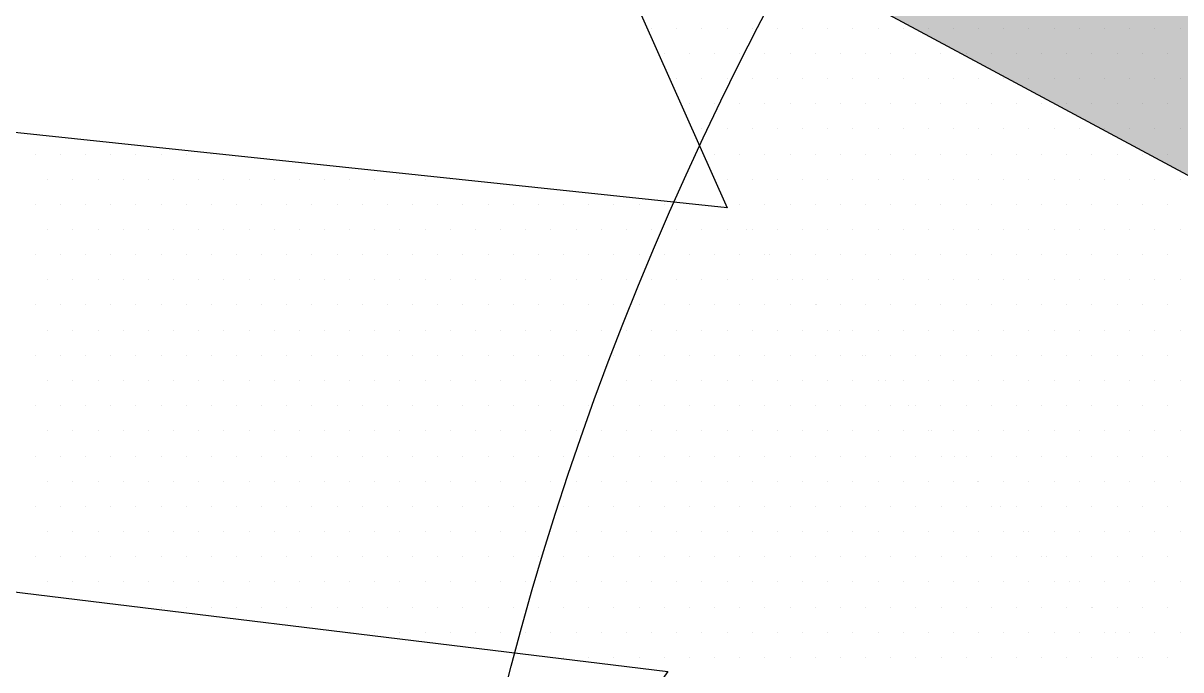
# Paper-space layout 'TOP_A1_00200_01-01-2017_MODELE' of a CAD drawing. Header units: metres. Extents: x 1274 to 2143, y 12 to 312.
# Drawn here: x 2038.813 to 2041.346, y 285.964 to 287.378 of the extents above; entities that cross this region are included whole.
import ezdxf

# ---------------------------------------------------------------- set-up
doc = ezdxf.new("R2010")
doc.units = ezdxf.units.M
doc.header["$LTSCALE"] = 2
doc.set_wipeout_variables(frame=1)
doc.linetypes.add('CACHEX2', pattern=[0.75, 0.5, -0.25])
for name, color, linetype in [('CARTOUCHE', 7, 'Continuous'), ('LOGO', 4, 'Continuous'), ('rosace', 7, 'Continuous')]:
    doc.layers.add(name, color=color, linetype=linetype)

# ---------------------------------------------------------------- blocks, each defined once
blk = doc.blocks.new('A$C715108E3')
at = {"layer": 'LOGO', "color": 131}
for p, q in [((-19.1188, -9.2033), (-19.1188, -9.2033)), ((-19.1019, -9.2033), (-19.1019, -9.2033)), ((-19.0101, -9.2033), (-19.0101, -9.2033)), ((-18.9188, -9.2033), (-18.9188, -9.2033)), ((-18.8268, -9.2033), (-18.8268, -9.2033)), ((-18.7349, -9.2033), (-18.7349, -9.2033)), ((-18.6431, -9.2033), (-18.6431, -9.2033)), ((-18.5515, -9.2033), (-18.5515, -9.2033)), ((-18.4598, -9.2033), (-18.4598, -9.2033)), ((-18.3678, -9.2033), (-18.3678, -9.2033)), ((-18.2765, -9.2033), (-18.2765, -9.2033)), ((-18.1845, -9.2033), (-18.1845, -9.2033)), ((-18.0925, -9.2033), (-18.0925, -9.2033)), ((-18.0012, -9.2033), (-18.0012, -9.2033)), ((-17.9092, -9.2033), (-17.9092, -9.2033)), ((-17.8174, -9.2033), (-17.8174, -9.2033)), ((-17.7263, -9.2033), (-17.7263, -9.2033)), ((-17.6341, -9.2033), (-17.6341, -9.2033)), ((-17.5424, -9.2033), (-17.5424, -9.2033)), ((-17.4504, -9.2033), (-17.4504, -9.2033)), ((-17.3591, -9.2033), (-17.3591, -9.2033)), ((-17.2671, -9.2033), (-17.2671, -9.2033)), ((-17.1753, -9.2033), (-17.1753, -9.2033)), ((-19.0781, -9.2946), (-19.0781, -9.2946)), ((-19.0562, -9.2946), (-19.0562, -9.2946)), ((-18.9643, -9.2946), (-18.9643, -9.2946)), ((-18.8723, -9.2946), (-18.8723, -9.2946)), ((-18.7812, -9.2946), (-18.7812, -9.2946)), ((-18.689, -9.2946), (-18.689, -9.2946)), ((-18.5974, -9.2946), (-18.5974, -9.2946)), ((-18.5056, -9.2946), (-18.5056, -9.2946)), ((-18.4141, -9.2946), (-18.4141, -9.2946)), ((-18.3223, -9.2946), (-18.3223, -9.2946)), ((-18.2302, -9.2946), (-18.2302, -9.2946)), ((-18.139, -9.2946), (-18.139, -9.2946)), ((-18.047, -9.2946), (-18.047, -9.2946)), ((-17.9549, -9.2946), (-17.9549, -9.2946)), ((-17.8637, -9.2946), (-17.8637, -9.2946)), ((-17.7716, -9.2946), (-17.7716, -9.2946)), ((-17.6798, -9.2946), (-17.6798, -9.2946)), ((-17.588, -9.2946), (-17.588, -9.2946)), ((-17.4965, -9.2946), (-17.4965, -9.2946)), ((-17.4047, -9.2946), (-17.4047, -9.2946)), ((-17.3129, -9.2946), (-17.3129, -9.2946)), ((-17.2214, -9.2946), (-17.2214, -9.2946)), ((-19.0374, -9.387), (-19.0374, -9.387)), ((-19.0101, -9.387), (-19.0101, -9.387)), ((-18.9188, -9.387), (-18.9188, -9.387)), ((-18.8268, -9.387), (-18.8268, -9.387)), ((-18.7349, -9.387), (-18.7349, -9.387)), ((-18.6431, -9.387), (-18.6431, -9.387)), ((-18.5515, -9.387), (-18.5515, -9.387)), ((-18.4598, -9.387), (-18.4598, -9.387)), ((-18.3678, -9.387), (-18.3678, -9.387)), ((-18.2765, -9.387), (-18.2765, -9.387)), ((-18.1845, -9.387), (-18.1845, -9.387)), ((-18.0925, -9.387), (-18.0925, -9.387)), ((-18.0012, -9.387), (-18.0012, -9.387)), ((-17.9092, -9.387), (-17.9092, -9.387)), ((-17.8174, -9.387), (-17.8174, -9.387)), ((-17.7263, -9.387), (-17.7263, -9.387)), ((-17.6341, -9.387), (-17.6341, -9.387)), ((-17.5424, -9.387), (-17.5424, -9.387)), ((-17.4504, -9.387), (-17.4504, -9.387)), ((-17.3591, -9.387), (-17.3591, -9.387)), ((-17.2671, -9.387), (-17.2671, -9.387)), ((-17.1753, -9.387), (-17.1753, -9.387)), ((-18.9966, -9.4786), (-18.9966, -9.4786)), ((-18.9643, -9.4786), (-18.9643, -9.4786)), ((-18.8723, -9.4786), (-18.8723, -9.4786)), ((-18.7812, -9.4786), (-18.7812, -9.4786)), ((-18.689, -9.4786), (-18.689, -9.4786)), ((-18.5974, -9.4786), (-18.5974, -9.4786)), ((-18.5056, -9.4786), (-18.5056, -9.4786)), ((-18.4141, -9.4786), (-18.4141, -9.4786)), ((-18.3223, -9.4786), (-18.3223, -9.4786)), ((-18.2302, -9.4786), (-18.2302, -9.4786)), ((-18.139, -9.4786), (-18.139, -9.4786)), ((-18.047, -9.4786), (-18.047, -9.4786)), ((-17.9549, -9.4786), (-17.9549, -9.4786)), ((-17.8637, -9.4786), (-17.8637, -9.4786)), ((-17.7716, -9.4786), (-17.7716, -9.4786)), ((-17.6798, -9.4786), (-17.6798, -9.4786)), ((-17.588, -9.4786), (-17.588, -9.4786)), ((-17.4965, -9.4786), (-17.4965, -9.4786)), ((-17.4047, -9.4786), (-17.4047, -9.4786)), ((-17.3129, -9.4786), (-17.3129, -9.4786)), ((-17.2214, -9.4786), (-17.2214, -9.4786)), ((-18.9553, -9.5697), (-18.9553, -9.5697)), ((-18.9188, -9.5697), (-18.9188, -9.5697)), ((-18.8268, -9.5697), (-18.8268, -9.5697)), ((-18.7349, -9.5697), (-18.7349, -9.5697)), ((-18.6431, -9.5697), (-18.6431, -9.5697)), ((-18.5515, -9.5697), (-18.5515, -9.5697)), ((-18.4598, -9.5697), (-18.4598, -9.5697)), ((-18.3678, -9.5697), (-18.3678, -9.5697)), ((-18.2765, -9.5697), (-18.2765, -9.5697)), ((-18.1845, -9.5697), (-18.1845, -9.5697)), ((-18.0925, -9.5697), (-18.0925, -9.5697)), ((-18.0012, -9.5697), (-18.0012, -9.5697)), ((-17.9092, -9.5697), (-17.9092, -9.5697)), ((-17.8174, -9.5697), (-17.8174, -9.5697)), ((-17.7263, -9.5697), (-17.7263, -9.5697)), ((-17.6341, -9.5697), (-17.6341, -9.5697)), ((-17.5424, -9.5697), (-17.5424, -9.5697)), ((-17.4504, -9.5697), (-17.4504, -9.5697)), ((-17.3591, -9.5697), (-17.3591, -9.5697)), ((-17.2671, -9.5697), (-17.2671, -9.5697)), ((-17.1753, -9.5697), (-17.1753, -9.5697)), ((-21.3494, -9.6623), (-21.3494, -9.6623)), ((-21.2575, -9.6623), (-21.2575, -9.6623)), ((-21.1661, -9.6623), (-21.1661, -9.6623)), ((-21.0742, -9.6623), (-21.0742, -9.6623)), ((-20.9824, -9.6623), (-20.9824, -9.6623)), ((-20.8904, -9.6623), (-20.8904, -9.6623)), ((-20.7993, -9.6623), (-20.7993, -9.6623)), ((-20.7073, -9.6623), (-20.7073, -9.6623)), ((-18.9145, -9.6623), (-18.9145, -9.6623)), ((-18.8723, -9.6623), (-18.8723, -9.6623)), ((-18.7812, -9.6623), (-18.7812, -9.6623)), ((-18.689, -9.6623), (-18.689, -9.6623)), ((-18.5974, -9.6623), (-18.5974, -9.6623)), ((-18.5056, -9.6623), (-18.5056, -9.6623)), ((-18.4141, -9.6623), (-18.4141, -9.6623)), ((-18.3223, -9.6623), (-18.3223, -9.6623)), ((-18.2302, -9.6623), (-18.2302, -9.6623)), ((-18.139, -9.6623), (-18.139, -9.6623)), ((-18.047, -9.6623), (-18.047, -9.6623)), ((-17.9549, -9.6623), (-17.9549, -9.6623)), ((-17.8637, -9.6623), (-17.8637, -9.6623)), ((-17.7716, -9.6623), (-17.7716, -9.6623)), ((-17.6798, -9.6623), (-17.6798, -9.6623)), ((-17.588, -9.6623), (-17.588, -9.6623)), ((-17.4965, -9.6623), (-17.4965, -9.6623)), ((-17.4047, -9.6623), (-17.4047, -9.6623)), ((-17.3129, -9.6623), (-17.3129, -9.6623)), ((-17.2214, -9.6623), (-17.2214, -9.6623)), ((-21.3038, -9.7535), (-21.3038, -9.7535)), ((-21.2118, -9.7535), (-21.2118, -9.7535)), ((-21.12, -9.7535), (-21.12, -9.7535)), ((-21.0281, -9.7535), (-21.0281, -9.7535)), ((-20.9367, -9.7535), (-20.9367, -9.7535)), ((-20.8448, -9.7535), (-20.8448, -9.7535)), ((-20.7528, -9.7535), (-20.7528, -9.7535)), ((-20.6616, -9.7535), (-20.6616, -9.7535)), ((-20.5695, -9.7535), (-20.5695, -9.7535)), ((-20.4779, -9.7535), (-20.4779, -9.7535)), ((-20.3864, -9.7535), (-20.3864, -9.7535)), ((-20.2946, -9.7535), (-20.2946, -9.7535)), ((-20.2026, -9.7535), (-20.2026, -9.7535)), ((-20.1113, -9.7535), (-20.1113, -9.7535)), ((-20.0195, -9.7535), (-20.0195, -9.7535)), ((-19.9275, -9.7535), (-19.9275, -9.7535)), ((-19.8354, -9.7535), (-19.8354, -9.7535)), ((-18.8736, -9.7535), (-18.8736, -9.7535)), ((-18.8268, -9.7535), (-18.8268, -9.7535)), ((-18.7349, -9.7535), (-18.7349, -9.7535)), ((-18.6431, -9.7535), (-18.6431, -9.7535)), ((-18.5515, -9.7535), (-18.5515, -9.7535)), ((-18.4598, -9.7535), (-18.4598, -9.7535)), ((-18.3678, -9.7535), (-18.3678, -9.7535)), ((-18.2765, -9.7535), (-18.2765, -9.7535)), ((-18.1845, -9.7535), (-18.1845, -9.7535)), ((-18.0925, -9.7535), (-18.0925, -9.7535)), ((-18.0012, -9.7535), (-18.0012, -9.7535)), ((-17.9092, -9.7535), (-17.9092, -9.7535)), ((-17.8174, -9.7535), (-17.8174, -9.7535)), ((-17.7263, -9.7535), (-17.7263, -9.7535)), ((-17.6341, -9.7535), (-17.6341, -9.7535)), ((-17.5424, -9.7535), (-17.5424, -9.7535)), ((-17.4504, -9.7535), (-17.4504, -9.7535)), ((-17.3591, -9.7535), (-17.3591, -9.7535)), ((-17.2671, -9.7535), (-17.2671, -9.7535)), ((-17.1753, -9.7535), (-17.1753, -9.7535)), ((-21.3494, -9.8448), (-21.3494, -9.8448)), ((-21.2575, -9.8448), (-21.2575, -9.8448)), ((-21.1661, -9.8448), (-21.1661, -9.8448)), ((-21.0742, -9.8448), (-21.0742, -9.8448)), ((-20.9824, -9.8448), (-20.9824, -9.8448)), ((-20.8904, -9.8448), (-20.8904, -9.8448)), ((-20.7993, -9.8448), (-20.7993, -9.8448)), ((-20.7073, -9.8448), (-20.7073, -9.8448)), ((-20.6153, -9.8448), (-20.6153, -9.8448)), ((-20.524, -9.8448), (-20.524, -9.8448)), ((-20.4322, -9.8448), (-20.4322, -9.8448)), ((-20.3403, -9.8448), (-20.3403, -9.8448)), ((-20.2487, -9.8448), (-20.2487, -9.8448)), ((-20.157, -9.8448), (-20.157, -9.8448)), ((-20.065, -9.8448), (-20.065, -9.8448)), ((-19.9737, -9.8448), (-19.9737, -9.8448)), ((-19.8817, -9.8448), (-19.8817, -9.8448)), ((-19.7897, -9.8448), (-19.7897, -9.8448)), ((-19.6979, -9.8448), (-19.6979, -9.8448)), ((-19.6068, -9.8448), (-19.6068, -9.8448)), ((-19.5146, -9.8448), (-19.5146, -9.8448)), ((-19.4228, -9.8448), (-19.4228, -9.8448)), ((-19.3317, -9.8448), (-19.3317, -9.8448)), ((-19.2397, -9.8448), (-19.2397, -9.8448)), ((-19.1476, -9.8448), (-19.1476, -9.8448)), ((-19.0564, -9.8448), (-19.0564, -9.8448)), ((-18.9643, -9.8448), (-18.9643, -9.8448)), ((-18.8328, -9.8452), (-18.8328, -9.8452)), ((-18.7812, -9.8452), (-18.7812, -9.8452)), ((-18.689, -9.8452), (-18.689, -9.8452)), ((-18.5974, -9.8452), (-18.5974, -9.8452)), ((-18.5056, -9.8452), (-18.5056, -9.8452)), ((-18.4141, -9.8452), (-18.4141, -9.8452)), ((-18.3223, -9.8452), (-18.3223, -9.8452)), ((-18.2302, -9.8452), (-18.2302, -9.8452)), ((-18.139, -9.8452), (-18.139, -9.8452)), ((-18.047, -9.8452), (-18.047, -9.8452)), ((-17.9549, -9.8452), (-17.9549, -9.8452)), ((-17.8637, -9.8452), (-17.8637, -9.8452)), ((-17.7716, -9.8452), (-17.7716, -9.8452)), ((-17.6798, -9.8452), (-17.6798, -9.8452)), ((-17.588, -9.8452), (-17.588, -9.8452)), ((-17.4965, -9.8452), (-17.4965, -9.8452)), ((-17.4047, -9.8452), (-17.4047, -9.8452)), ((-17.3129, -9.8452), (-17.3129, -9.8452)), ((-17.2214, -9.8452), (-17.2214, -9.8452)), ((-21.3038, -9.9374), (-21.3038, -9.9374)), ((-21.2118, -9.9374), (-21.2118, -9.9374)), ((-21.12, -9.9374), (-21.12, -9.9374)), ((-21.0281, -9.9374), (-21.0281, -9.9374)), ((-20.9367, -9.9374), (-20.9367, -9.9374)), ((-20.8448, -9.9374), (-20.8448, -9.9374)), ((-20.7528, -9.9374), (-20.7528, -9.9374)), ((-20.6616, -9.9374), (-20.6616, -9.9374)), ((-20.5695, -9.9374), (-20.5695, -9.9374)), ((-20.4779, -9.9374), (-20.4779, -9.9374)), ((-20.3864, -9.9374), (-20.3864, -9.9374)), ((-20.2946, -9.9374), (-20.2946, -9.9374)), ((-20.2026, -9.9374), (-20.2026, -9.9374)), ((-20.1113, -9.9374), (-20.1113, -9.9374)), ((-20.0195, -9.9374), (-20.0195, -9.9374)), ((-19.9275, -9.9374), (-19.9275, -9.9374)), ((-19.8354, -9.9374), (-19.8354, -9.9374)), ((-19.7444, -9.9374), (-19.7444, -9.9374)), ((-19.6525, -9.9374), (-19.6525, -9.9374)), ((-19.5605, -9.9374), (-19.5605, -9.9374)), ((-19.4689, -9.9374), (-19.4689, -9.9374)), ((-19.377, -9.9374), (-19.377, -9.9374)), ((-19.2852, -9.9374), (-19.2852, -9.9374)), ((-19.1939, -9.9374), (-19.1939, -9.9374)), ((-19.1019, -9.9374), (-19.1019, -9.9374)), ((-19.0099, -9.9374), (-19.0099, -9.9374)), ((-18.9186, -9.9374), (-18.9186, -9.9374)), ((-18.8268, -9.9374), (-18.8268, -9.9374)), ((-18.7544, -9.9374), (-18.7544, -9.9374)), ((-18.7349, -9.9374), (-18.7349, -9.9374)), ((-18.6431, -9.9374), (-18.6431, -9.9374)), ((-18.5515, -9.9374), (-18.5515, -9.9374)), ((-18.4598, -9.9374), (-18.4598, -9.9374)), ((-18.3678, -9.9374), (-18.3678, -9.9374)), ((-18.2765, -9.9374), (-18.2765, -9.9374)), ((-18.1845, -9.9374), (-18.1845, -9.9374)), ((-18.0925, -9.9374), (-18.0925, -9.9374)), ((-18.0012, -9.9374), (-18.0012, -9.9374)), ((-17.9092, -9.9374), (-17.9092, -9.9374)), ((-17.8174, -9.9374), (-17.8174, -9.9374)), ((-17.7263, -9.9374), (-17.7263, -9.9374)), ((-17.6341, -9.9374), (-17.6341, -9.9374)), ((-17.5424, -9.9374), (-17.5424, -9.9374)), ((-17.4504, -9.9374), (-17.4504, -9.9374)), ((-17.3591, -9.9374), (-17.3591, -9.9374)), ((-17.2671, -9.9374), (-17.2671, -9.9374)), ((-17.1753, -9.9374), (-17.1753, -9.9374)), ((-21.3494, -10.0289), (-21.3494, -10.0289)), ((-21.2575, -10.0289), (-21.2575, -10.0289)), ((-21.1661, -10.0289), (-21.1661, -10.0289)), ((-21.0742, -10.0289), (-21.0742, -10.0289)), ((-20.9824, -10.0289), (-20.9824, -10.0289)), ((-20.8904, -10.0289), (-20.8904, -10.0289)), ((-20.7993, -10.0289), (-20.7993, -10.0289)), ((-20.7073, -10.0289), (-20.7073, -10.0289)), ((-20.6153, -10.0289), (-20.6153, -10.0289)), ((-20.524, -10.0289), (-20.524, -10.0289)), ((-20.4322, -10.0289), (-20.4322, -10.0289)), ((-20.3403, -10.0289), (-20.3403, -10.0289)), ((-20.2487, -10.0289), (-20.2487, -10.0289)), ((-20.157, -10.0289), (-20.157, -10.0289)), ((-20.065, -10.0289), (-20.065, -10.0289)), ((-19.9737, -10.0289), (-19.9737, -10.0289)), ((-19.8817, -10.0289), (-19.8817, -10.0289)), ((-19.7897, -10.0289), (-19.7897, -10.0289)), ((-19.6979, -10.0289), (-19.6979, -10.0289)), ((-19.6068, -10.0289), (-19.6068, -10.0289)), ((-19.5146, -10.0289), (-19.5146, -10.0289)), ((-19.4228, -10.0289), (-19.4228, -10.0289)), ((-19.3317, -10.0289), (-19.3317, -10.0289)), ((-19.2397, -10.0289), (-19.2397, -10.0289)), ((-19.1476, -10.0289), (-19.1476, -10.0289)), ((-19.0564, -10.0289), (-19.0564, -10.0289)), ((-18.9643, -10.0289), (-18.9643, -10.0289)), ((-18.8725, -10.0289), (-18.8725, -10.0289)), ((-18.7811, -10.0289), (-18.7811, -10.0289)), ((-18.689, -10.0289), (-18.689, -10.0289)), ((-18.6707, -10.0289), (-18.6707, -10.0289)), ((-18.5974, -10.0289), (-18.5974, -10.0289)), ((-18.5056, -10.0289), (-18.5056, -10.0289)), ((-18.4141, -10.0289), (-18.4141, -10.0289)), ((-18.3223, -10.0289), (-18.3223, -10.0289)), ((-18.2302, -10.0289), (-18.2302, -10.0289)), ((-18.139, -10.0289), (-18.139, -10.0289)), ((-18.047, -10.0289), (-18.047, -10.0289)), ((-17.9549, -10.0289), (-17.9549, -10.0289)), ((-17.8637, -10.0289), (-17.8637, -10.0289)), ((-17.7716, -10.0289), (-17.7716, -10.0289)), ((-17.6798, -10.0289), (-17.6798, -10.0289)), ((-17.588, -10.0289), (-17.588, -10.0289)), ((-17.4965, -10.0289), (-17.4965, -10.0289)), ((-17.4047, -10.0289), (-17.4047, -10.0289)), ((-17.3129, -10.0289), (-17.3129, -10.0289)), ((-17.2214, -10.0289), (-17.2214, -10.0289)), ((-21.3038, -10.1201), (-21.3038, -10.1201)), ((-21.2118, -10.1201), (-21.2118, -10.1201)), ((-21.12, -10.1201), (-21.12, -10.1201)), ((-21.0281, -10.1201), (-21.0281, -10.1201)), ((-20.9367, -10.1201), (-20.9367, -10.1201)), ((-20.8448, -10.1201), (-20.8448, -10.1201)), ((-20.7528, -10.1201), (-20.7528, -10.1201)), ((-20.6616, -10.1201), (-20.6616, -10.1201)), ((-20.5695, -10.1201), (-20.5695, -10.1201)), ((-20.4779, -10.1201), (-20.4779, -10.1201)), ((-20.3864, -10.1201), (-20.3864, -10.1201)), ((-20.2946, -10.1201), (-20.2946, -10.1201)), ((-20.2026, -10.1201), (-20.2026, -10.1201)), ((-20.1113, -10.1201), (-20.1113, -10.1201)), ((-20.0195, -10.1201), (-20.0195, -10.1201)), ((-19.9275, -10.1201), (-19.9275, -10.1201)), ((-19.8354, -10.1201), (-19.8354, -10.1201)), ((-19.7444, -10.1201), (-19.7444, -10.1201)), ((-19.6525, -10.1201), (-19.6525, -10.1201)), ((-19.5605, -10.1201), (-19.5605, -10.1201)), ((-19.4689, -10.1201), (-19.4689, -10.1201)), ((-19.377, -10.1201), (-19.377, -10.1201)), ((-19.2852, -10.1201), (-19.2852, -10.1201)), ((-19.1939, -10.1201), (-19.1939, -10.1201)), ((-19.1019, -10.1201), (-19.1019, -10.1201)), ((-19.0099, -10.1201), (-19.0099, -10.1201)), ((-18.9186, -10.1201), (-18.9186, -10.1201)), ((-18.8268, -10.1201), (-18.8268, -10.1201)), ((-18.7349, -10.1201), (-18.7349, -10.1201)), ((-18.6429, -10.1201), (-18.6429, -10.1201)), ((-18.5865, -10.1203), (-18.5865, -10.1203)), ((-18.5515, -10.1203), (-18.5515, -10.1203)), ((-18.4598, -10.1203), (-18.4598, -10.1203)), ((-18.3678, -10.1203), (-18.3678, -10.1203)), ((-18.2765, -10.1203), (-18.2765, -10.1203)), ((-18.1845, -10.1203), (-18.1845, -10.1203)), ((-18.0925, -10.1203), (-18.0925, -10.1203)), ((-18.0012, -10.1203), (-18.0012, -10.1203)), ((-17.9092, -10.1203), (-17.9092, -10.1203)), ((-17.8174, -10.1203), (-17.8174, -10.1203)), ((-17.7263, -10.1203), (-17.7263, -10.1203)), ((-17.6341, -10.1203), (-17.6341, -10.1203)), ((-17.5424, -10.1203), (-17.5424, -10.1203)), ((-17.4504, -10.1203), (-17.4504, -10.1203)), ((-17.3591, -10.1203), (-17.3591, -10.1203)), ((-17.2671, -10.1203), (-17.2671, -10.1203)), ((-17.1753, -10.1203), (-17.1753, -10.1203)), ((-21.3494, -10.2125), (-21.3494, -10.2125)), ((-21.2575, -10.2125), (-21.2575, -10.2125)), ((-21.1661, -10.2125), (-21.1661, -10.2125)), ((-21.0742, -10.2125), (-21.0742, -10.2125)), ((-20.9824, -10.2125), (-20.9824, -10.2125)), ((-20.8904, -10.2125), (-20.8904, -10.2125)), ((-20.7993, -10.2125), (-20.7993, -10.2125)), ((-20.7073, -10.2125), (-20.7073, -10.2125)), ((-20.6153, -10.2125), (-20.6153, -10.2125)), ((-20.524, -10.2125), (-20.524, -10.2125)), ((-20.4322, -10.2125), (-20.4322, -10.2125)), ((-20.3403, -10.2125), (-20.3403, -10.2125)), ((-20.2487, -10.2125), (-20.2487, -10.2125)), ((-20.157, -10.2125), (-20.157, -10.2125)), ((-20.065, -10.2125), (-20.065, -10.2125)), ((-19.9737, -10.2125), (-19.9737, -10.2125)), ((-19.8817, -10.2125), (-19.8817, -10.2125)), ((-19.7897, -10.2125), (-19.7897, -10.2125)), ((-19.6979, -10.2125), (-19.6979, -10.2125)), ((-19.6068, -10.2125), (-19.6068, -10.2125)), ((-19.5146, -10.2125), (-19.5146, -10.2125)), ((-19.4228, -10.2125), (-19.4228, -10.2125)), ((-19.3317, -10.2125), (-19.3317, -10.2125)), ((-19.2397, -10.2125), (-19.2397, -10.2125)), ((-19.1476, -10.2125), (-19.1476, -10.2125)), ((-19.0564, -10.2125), (-19.0564, -10.2125)), ((-18.9643, -10.2125), (-18.9643, -10.2125)), ((-18.8725, -10.2125), (-18.8725, -10.2125)), ((-18.7811, -10.2125), (-18.7811, -10.2125)), ((-18.689, -10.2125), (-18.689, -10.2125)), ((-18.5974, -10.2125), (-18.5974, -10.2125)), ((-18.5054, -10.2125), (-18.5054, -10.2125)), ((-18.5022, -10.2125), (-18.5022, -10.2125)), ((-18.4141, -10.2125), (-18.4141, -10.2125)), ((-18.3223, -10.2125), (-18.3223, -10.2125)), ((-18.2302, -10.2125), (-18.2302, -10.2125)), ((-18.139, -10.2125), (-18.139, -10.2125)), ((-18.047, -10.2125), (-18.047, -10.2125)), ((-17.9549, -10.2125), (-17.9549, -10.2125)), ((-17.8637, -10.2125), (-17.8637, -10.2125)), ((-17.7716, -10.2125), (-17.7716, -10.2125)), ((-17.6798, -10.2125), (-17.6798, -10.2125)), ((-17.588, -10.2125), (-17.588, -10.2125)), ((-17.4965, -10.2125), (-17.4965, -10.2125)), ((-17.4047, -10.2125), (-17.4047, -10.2125)), ((-17.3129, -10.2125), (-17.3129, -10.2125)), ((-17.2214, -10.2125), (-17.2214, -10.2125)), ((-21.3038, -10.304), (-21.3038, -10.304)), ((-21.2118, -10.304), (-21.2118, -10.304)), ((-21.12, -10.304), (-21.12, -10.304)), ((-21.0281, -10.304), (-21.0281, -10.304)), ((-20.9367, -10.304), (-20.9367, -10.304)), ((-20.8448, -10.304), (-20.8448, -10.304)), ((-20.7528, -10.304), (-20.7528, -10.304)), ((-20.6616, -10.304), (-20.6616, -10.304)), ((-20.5695, -10.304), (-20.5695, -10.304)), ((-20.4779, -10.304), (-20.4779, -10.304)), ((-20.3864, -10.304), (-20.3864, -10.304)), ((-20.2946, -10.304), (-20.2946, -10.304)), ((-20.2026, -10.304), (-20.2026, -10.304)), ((-20.1113, -10.304), (-20.1113, -10.304)), ((-20.0195, -10.304), (-20.0195, -10.304)), ((-19.9275, -10.304), (-19.9275, -10.304)), ((-19.8354, -10.304), (-19.8354, -10.304)), ((-19.7444, -10.304), (-19.7444, -10.304)), ((-19.6525, -10.304), (-19.6525, -10.304)), ((-19.5605, -10.304), (-19.5605, -10.304)), ((-19.4689, -10.304), (-19.4689, -10.304)), ((-19.377, -10.304), (-19.377, -10.304)), ((-19.2852, -10.304), (-19.2852, -10.304)), ((-19.1939, -10.304), (-19.1939, -10.304)), ((-19.1019, -10.304), (-19.1019, -10.304)), ((-19.0099, -10.304), (-19.0099, -10.304)), ((-18.9186, -10.304), (-18.9186, -10.304)), ((-18.8268, -10.304), (-18.8268, -10.304)), ((-18.7349, -10.304), (-18.7349, -10.304)), ((-18.6429, -10.304), (-18.6429, -10.304)), ((-18.5517, -10.304), (-18.5517, -10.304)), ((-18.4598, -10.304), (-18.4598, -10.304)), ((-18.4186, -10.304), (-18.4186, -10.304)), ((-18.3678, -10.304), (-18.3678, -10.304)), ((-18.2765, -10.304), (-18.2765, -10.304)), ((-18.1845, -10.304), (-18.1845, -10.304)), ((-18.0925, -10.304), (-18.0925, -10.304)), ((-18.0012, -10.304), (-18.0012, -10.304)), ((-17.9092, -10.304), (-17.9092, -10.304)), ((-17.8174, -10.304), (-17.8174, -10.304)), ((-17.7263, -10.304), (-17.7263, -10.304)), ((-17.6341, -10.304), (-17.6341, -10.304)), ((-17.5424, -10.304), (-17.5424, -10.304)), ((-17.4504, -10.304), (-17.4504, -10.304)), ((-17.3591, -10.304), (-17.3591, -10.304)), ((-17.2671, -10.304), (-17.2671, -10.304)), ((-17.1753, -10.304), (-17.1753, -10.304)), ((-21.3494, -10.3954), (-21.3494, -10.3954)), ((-21.2575, -10.3954), (-21.2575, -10.3954)), ((-21.1661, -10.3954), (-21.1661, -10.3954)), ((-21.0742, -10.3954), (-21.0742, -10.3954)), ((-20.9824, -10.3954), (-20.9824, -10.3954)), ((-20.8904, -10.3954), (-20.8904, -10.3954)), ((-20.7993, -10.3954), (-20.7993, -10.3954)), ((-20.7073, -10.3954), (-20.7073, -10.3954)), ((-20.6153, -10.3954), (-20.6153, -10.3954)), ((-20.524, -10.3954), (-20.524, -10.3954)), ((-20.4322, -10.3954), (-20.4322, -10.3954)), ((-20.3403, -10.3954), (-20.3403, -10.3954)), ((-20.2487, -10.3954), (-20.2487, -10.3954)), ((-20.157, -10.3954), (-20.157, -10.3954)), ((-20.065, -10.3954), (-20.065, -10.3954)), ((-19.9737, -10.3954), (-19.9737, -10.3954)), ((-19.8817, -10.3954), (-19.8817, -10.3954)), ((-19.7897, -10.3954), (-19.7897, -10.3954)), ((-19.6979, -10.3954), (-19.6979, -10.3954)), ((-19.6068, -10.3954), (-19.6068, -10.3954)), ((-19.5146, -10.3954), (-19.5146, -10.3954)), ((-19.4228, -10.3954), (-19.4228, -10.3954)), ((-19.3317, -10.3954), (-19.3317, -10.3954)), ((-19.2397, -10.3954), (-19.2397, -10.3954)), ((-19.1476, -10.3954), (-19.1476, -10.3954)), ((-19.0564, -10.3954), (-19.0564, -10.3954)), ((-18.9643, -10.3954), (-18.9643, -10.3954)), ((-18.8725, -10.3954), (-18.8725, -10.3954)), ((-18.7811, -10.3954), (-18.7811, -10.3954)), ((-18.689, -10.3954), (-18.689, -10.3954)), ((-18.5974, -10.3954), (-18.5974, -10.3954)), ((-18.5054, -10.3954), (-18.5054, -10.3954)), ((-18.4141, -10.3954), (-18.4141, -10.3954)), ((-18.3341, -10.3952), (-18.3341, -10.3952)), ((-18.3223, -10.3952), (-18.3223, -10.3952)), ((-18.2302, -10.3952), (-18.2302, -10.3952)), ((-18.139, -10.3952), (-18.139, -10.3952)), ((-18.047, -10.3952), (-18.047, -10.3952)), ((-17.9549, -10.3952), (-17.9549, -10.3952)), ((-17.8637, -10.3952), (-17.8637, -10.3952)), ((-17.7716, -10.3952), (-17.7716, -10.3952)), ((-17.6798, -10.3952), (-17.6798, -10.3952)), ((-17.588, -10.3952), (-17.588, -10.3952)), ((-17.4965, -10.3952), (-17.4965, -10.3952)), ((-17.4047, -10.3952), (-17.4047, -10.3952)), ((-17.3129, -10.3952), (-17.3129, -10.3952)), ((-17.2214, -10.3952), (-17.2214, -10.3952)), ((-21.3038, -10.4878), (-21.3038, -10.4878)), ((-21.2118, -10.4878), (-21.2118, -10.4878)), ((-21.12, -10.4878), (-21.12, -10.4878)), ((-21.0281, -10.4878), (-21.0281, -10.4878)), ((-20.9367, -10.4878), (-20.9367, -10.4878)), ((-20.8448, -10.4878), (-20.8448, -10.4878)), ((-20.7528, -10.4878), (-20.7528, -10.4878)), ((-20.6616, -10.4878), (-20.6616, -10.4878)), ((-20.5695, -10.4878), (-20.5695, -10.4878)), ((-20.4779, -10.4878), (-20.4779, -10.4878)), ((-20.3864, -10.4878), (-20.3864, -10.4878)), ((-20.2946, -10.4878), (-20.2946, -10.4878)), ((-20.2026, -10.4878), (-20.2026, -10.4878)), ((-20.1113, -10.4878), (-20.1113, -10.4878)), ((-20.0195, -10.4878), (-20.0195, -10.4878)), ((-19.9275, -10.4878), (-19.9275, -10.4878)), ((-19.8354, -10.4878), (-19.8354, -10.4878)), ((-19.7444, -10.4878), (-19.7444, -10.4878)), ((-19.6525, -10.4878), (-19.6525, -10.4878)), ((-19.5605, -10.4878), (-19.5605, -10.4878)), ((-19.4689, -10.4878), (-19.4689, -10.4878)), ((-19.377, -10.4878), (-19.377, -10.4878)), ((-19.2852, -10.4878), (-19.2852, -10.4878)), ((-19.1939, -10.4878), (-19.1939, -10.4878)), ((-19.1019, -10.4878), (-19.1019, -10.4878)), ((-19.0099, -10.4878), (-19.0099, -10.4878)), ((-18.9186, -10.4878), (-18.9186, -10.4878)), ((-18.8268, -10.4878), (-18.8268, -10.4878)), ((-18.7349, -10.4878), (-18.7349, -10.4878)), ((-18.6429, -10.4878), (-18.6429, -10.4878)), ((-18.5517, -10.4878), (-18.5517, -10.4878)), ((-18.4598, -10.4878), (-18.4598, -10.4878)), ((-18.3678, -10.4878), (-18.3678, -10.4878)), ((-18.2765, -10.4878), (-18.2765, -10.4878)), ((-18.2503, -10.4878), (-18.2503, -10.4878)), ((-18.1845, -10.4878), (-18.1845, -10.4878)), ((-18.0925, -10.4878), (-18.0925, -10.4878)), ((-18.0012, -10.4878), (-18.0012, -10.4878)), ((-17.9092, -10.4878), (-17.9092, -10.4878)), ((-17.8174, -10.4878), (-17.8174, -10.4878)), ((-17.7263, -10.4878), (-17.7263, -10.4878)), ((-17.6341, -10.4878), (-17.6341, -10.4878)), ((-17.5424, -10.4878), (-17.5424, -10.4878)), ((-17.4504, -10.4878), (-17.4504, -10.4878)), ((-17.3591, -10.4878), (-17.3591, -10.4878)), ((-17.2671, -10.4878), (-17.2671, -10.4878)), ((-17.1753, -10.4878), (-17.1753, -10.4878)), ((-21.3494, -10.5791), (-21.3494, -10.5791)), ((-21.2575, -10.5791), (-21.2575, -10.5791)), ((-21.1661, -10.5791), (-21.1661, -10.5791)), ((-21.0742, -10.5791), (-21.0742, -10.5791)), ((-20.9824, -10.5791), (-20.9824, -10.5791)), ((-20.8904, -10.5791), (-20.8904, -10.5791)), ((-20.7993, -10.5791), (-20.7993, -10.5791)), ((-20.7073, -10.5791), (-20.7073, -10.5791)), ((-20.6153, -10.5791), (-20.6153, -10.5791)), ((-20.524, -10.5791), (-20.524, -10.5791)), ((-20.4322, -10.5791), (-20.4322, -10.5791)), ((-20.3403, -10.5791), (-20.3403, -10.5791)), ((-20.2487, -10.5791), (-20.2487, -10.5791)), ((-20.157, -10.5791), (-20.157, -10.5791)), ((-20.065, -10.5791), (-20.065, -10.5791)), ((-19.9737, -10.5791), (-19.9737, -10.5791)), ((-19.8817, -10.5791), (-19.8817, -10.5791)), ((-19.7897, -10.5791), (-19.7897, -10.5791)), ((-19.6979, -10.5791), (-19.6979, -10.5791)), ((-19.6068, -10.5791), (-19.6068, -10.5791)), ((-19.5146, -10.5791), (-19.5146, -10.5791)), ((-19.4228, -10.5791), (-19.4228, -10.5791)), ((-19.3317, -10.5791), (-19.3317, -10.5791)), ((-19.2397, -10.5791), (-19.2397, -10.5791)), ((-19.1476, -10.5791), (-19.1476, -10.5791)), ((-19.0564, -10.5791), (-19.0564, -10.5791)), ((-18.9643, -10.5791), (-18.9643, -10.5791)), ((-18.8725, -10.5791), (-18.8725, -10.5791)), ((-18.7811, -10.5791), (-18.7811, -10.5791)), ((-18.689, -10.5791), (-18.689, -10.5791)), ((-18.5974, -10.5791), (-18.5974, -10.5791)), ((-18.5054, -10.5791), (-18.5054, -10.5791)), ((-18.4141, -10.5791), (-18.4141, -10.5791)), ((-18.3221, -10.5791), (-18.3221, -10.5791)), ((-18.2301, -10.5791), (-18.2301, -10.5791)), ((-18.1661, -10.5791), (-18.1661, -10.5791)), ((-18.139, -10.5791), (-18.139, -10.5791)), ((-18.047, -10.5791), (-18.047, -10.5791)), ((-17.9549, -10.5791), (-17.9549, -10.5791)), ((-17.8637, -10.5791), (-17.8637, -10.5791)), ((-17.7716, -10.5791), (-17.7716, -10.5791)), ((-17.6798, -10.5791), (-17.6798, -10.5791)), ((-17.588, -10.5791), (-17.588, -10.5791)), ((-17.4965, -10.5791), (-17.4965, -10.5791)), ((-17.4047, -10.5791), (-17.4047, -10.5791)), ((-17.3129, -10.5791), (-17.3129, -10.5791)), ((-17.2214, -10.5791), (-17.2214, -10.5791)), ((-21.3038, -10.6704), (-21.3038, -10.6704)), ((-21.2118, -10.6704), (-21.2118, -10.6704)), ((-21.12, -10.6704), (-21.12, -10.6704)), ((-21.0281, -10.6704), (-21.0281, -10.6704)), ((-20.9367, -10.6704), (-20.9367, -10.6704)), ((-20.8448, -10.6704), (-20.8448, -10.6704)), ((-20.7528, -10.6704), (-20.7528, -10.6704)), ((-20.6616, -10.6704), (-20.6616, -10.6704)), ((-20.5695, -10.6704), (-20.5695, -10.6704)), ((-20.4779, -10.6704), (-20.4779, -10.6704)), ((-20.3864, -10.6704), (-20.3864, -10.6704)), ((-20.2946, -10.6704), (-20.2946, -10.6704)), ((-20.2026, -10.6704), (-20.2026, -10.6704)), ((-20.1113, -10.6704), (-20.1113, -10.6704)), ((-20.0195, -10.6704), (-20.0195, -10.6704)), ((-19.9275, -10.6704), (-19.9275, -10.6704)), ((-19.8354, -10.6704), (-19.8354, -10.6704)), ((-19.7444, -10.6704), (-19.7444, -10.6704)), ((-19.6525, -10.6704), (-19.6525, -10.6704)), ((-19.5605, -10.6704), (-19.5605, -10.6704)), ((-19.4689, -10.6704), (-19.4689, -10.6704)), ((-19.377, -10.6704), (-19.377, -10.6704)), ((-19.2852, -10.6704), (-19.2852, -10.6704)), ((-19.1939, -10.6704), (-19.1939, -10.6704)), ((-19.1019, -10.6704), (-19.1019, -10.6704)), ((-19.0099, -10.6704), (-19.0099, -10.6704)), ((-18.9186, -10.6704), (-18.9186, -10.6704)), ((-18.8268, -10.6704), (-18.8268, -10.6704)), ((-18.7349, -10.6704), (-18.7349, -10.6704)), ((-18.6429, -10.6704), (-18.6429, -10.6704)), ((-18.5517, -10.6704), (-18.5517, -10.6704)), ((-18.4598, -10.6704), (-18.4598, -10.6704)), ((-18.3678, -10.6704), (-18.3678, -10.6704)), ((-18.2765, -10.6704), (-18.2765, -10.6704)), ((-18.1847, -10.6704), (-18.1847, -10.6704)), ((-18.0929, -10.6704), (-18.0929, -10.6704)), ((-18.0824, -10.6702), (-18.0824, -10.6702)), ((-18.0012, -10.6702), (-18.0012, -10.6702)), ((-17.9092, -10.6702), (-17.9092, -10.6702)), ((-17.8174, -10.6702), (-17.8174, -10.6702)), ((-17.7263, -10.6702), (-17.7263, -10.6702)), ((-17.6341, -10.6702), (-17.6341, -10.6702)), ((-17.5424, -10.6702), (-17.5424, -10.6702)), ((-17.4504, -10.6702), (-17.4504, -10.6702)), ((-17.3591, -10.6702), (-17.3591, -10.6702)), ((-17.2671, -10.6702), (-17.2671, -10.6702)), ((-17.1753, -10.6702), (-17.1753, -10.6702)), ((-21.3494, -10.7631), (-21.3494, -10.7631)), ((-21.2575, -10.7631), (-21.2575, -10.7631)), ((-21.1661, -10.7631), (-21.1661, -10.7631)), ((-21.0742, -10.7631), (-21.0742, -10.7631)), ((-20.9824, -10.7631), (-20.9824, -10.7631)), ((-20.8904, -10.7631), (-20.8904, -10.7631)), ((-20.7993, -10.7631), (-20.7993, -10.7631)), ((-20.7073, -10.7631), (-20.7073, -10.7631)), ((-20.6153, -10.7631), (-20.6153, -10.7631)), ((-20.524, -10.7631), (-20.524, -10.7631)), ((-20.4322, -10.7631), (-20.4322, -10.7631)), ((-20.3403, -10.7631), (-20.3403, -10.7631)), ((-20.2487, -10.7631), (-20.2487, -10.7631)), ((-20.157, -10.7631), (-20.157, -10.7631)), ((-20.065, -10.7631), (-20.065, -10.7631)), ((-19.9737, -10.7631), (-19.9737, -10.7631)), ((-19.8817, -10.7631), (-19.8817, -10.7631)), ((-19.7897, -10.7631), (-19.7897, -10.7631)), ((-19.6979, -10.7631), (-19.6979, -10.7631)), ((-19.6068, -10.7631), (-19.6068, -10.7631)), ((-19.5146, -10.7631), (-19.5146, -10.7631)), ((-19.4228, -10.7631), (-19.4228, -10.7631)), ((-19.3317, -10.7631), (-19.3317, -10.7631)), ((-19.2397, -10.7631), (-19.2397, -10.7631)), ((-19.1476, -10.7631), (-19.1476, -10.7631)), ((-19.0564, -10.7631), (-19.0564, -10.7631)), ((-18.9643, -10.7631), (-18.9643, -10.7631)), ((-18.8725, -10.7631), (-18.8725, -10.7631)), ((-18.7811, -10.7631), (-18.7811, -10.7631)), ((-18.689, -10.7631), (-18.689, -10.7631)), ((-18.5974, -10.7631), (-18.5974, -10.7631)), ((-18.5054, -10.7631), (-18.5054, -10.7631)), ((-18.4141, -10.7631), (-18.4141, -10.7631)), ((-18.3221, -10.7631), (-18.3221, -10.7631)), ((-18.2301, -10.7631), (-18.2301, -10.7631)), ((-18.139, -10.7631), (-18.139, -10.7631)), ((-18.0468, -10.7631), (-18.0468, -10.7631)), ((-17.998, -10.763), (-17.998, -10.763)), ((-17.9549, -10.763), (-17.9549, -10.763)), ((-17.8637, -10.763), (-17.8637, -10.763)), ((-17.7716, -10.763), (-17.7716, -10.763)), ((-17.6798, -10.763), (-17.6798, -10.763)), ((-17.588, -10.763), (-17.588, -10.763)), ((-17.4965, -10.763), (-17.4965, -10.763)), ((-17.4047, -10.763), (-17.4047, -10.763)), ((-17.3129, -10.763), (-17.3129, -10.763)), ((-17.2214, -10.763), (-17.2214, -10.763)), ((-21.3038, -10.8544), (-21.3038, -10.8544)), ((-21.2118, -10.8544), (-21.2118, -10.8544)), ((-21.12, -10.8544), (-21.12, -10.8544)), ((-21.0281, -10.8544), (-21.0281, -10.8544)), ((-20.9367, -10.8544), (-20.9367, -10.8544)), ((-20.8448, -10.8544), (-20.8448, -10.8544)), ((-20.7528, -10.8544), (-20.7528, -10.8544)), ((-20.6616, -10.8544), (-20.6616, -10.8544)), ((-20.5695, -10.8544), (-20.5695, -10.8544)), ((-20.4779, -10.8544), (-20.4779, -10.8544)), ((-20.3864, -10.8544), (-20.3864, -10.8544)), ((-20.2946, -10.8544), (-20.2946, -10.8544)), ((-20.2026, -10.8544), (-20.2026, -10.8544)), ((-20.1113, -10.8544), (-20.1113, -10.8544)), ((-20.0195, -10.8544), (-20.0195, -10.8544)), ((-19.9275, -10.8544), (-19.9275, -10.8544)), ((-19.8354, -10.8544), (-19.8354, -10.8544)), ((-19.7444, -10.8544), (-19.7444, -10.8544)), ((-19.6525, -10.8544), (-19.6525, -10.8544)), ((-19.5605, -10.8544), (-19.5605, -10.8544)), ((-19.4689, -10.8544), (-19.4689, -10.8544)), ((-19.377, -10.8544), (-19.377, -10.8544)), ((-19.2852, -10.8544), (-19.2852, -10.8544)), ((-19.1939, -10.8544), (-19.1939, -10.8544)), ((-19.1019, -10.8544), (-19.1019, -10.8544)), ((-19.0099, -10.8544), (-19.0099, -10.8544)), ((-18.9186, -10.8544), (-18.9186, -10.8544)), ((-18.8268, -10.8544), (-18.8268, -10.8544)), ((-18.7349, -10.8544), (-18.7349, -10.8544)), ((-18.6429, -10.8544), (-18.6429, -10.8544)), ((-18.5517, -10.8544), (-18.5517, -10.8544)), ((-18.4598, -10.8544), (-18.4598, -10.8544)), ((-18.3678, -10.8544), (-18.3678, -10.8544)), ((-18.2765, -10.8544), (-18.2765, -10.8544)), ((-18.1847, -10.8544), (-18.1847, -10.8544)), ((-18.0929, -10.8544), (-18.0929, -10.8544)), ((-18.0014, -10.8544), (-18.0014, -10.8544)), ((-17.9137, -10.8542), (-17.9137, -10.8542)), ((-17.9092, -10.8542), (-17.9092, -10.8542)), ((-17.8174, -10.8542), (-17.8174, -10.8542)), ((-17.7263, -10.8542), (-17.7263, -10.8542)), ((-17.6341, -10.8542), (-17.6341, -10.8542)), ((-17.5424, -10.8542), (-17.5424, -10.8542)), ((-17.4504, -10.8542), (-17.4504, -10.8542)), ((-17.3591, -10.8542), (-17.3591, -10.8542)), ((-17.2671, -10.8542), (-17.2671, -10.8542)), ((-17.1753, -10.8542), (-17.1753, -10.8542)), ((-21.3494, -10.9455), (-21.3494, -10.9455)), ((-21.2575, -10.9455), (-21.2575, -10.9455)), ((-21.1661, -10.9455), (-21.1661, -10.9455)), ((-21.0742, -10.9455), (-21.0742, -10.9455)), ((-20.9824, -10.9455), (-20.9824, -10.9455)), ((-20.8904, -10.9455), (-20.8904, -10.9455)), ((-20.7993, -10.9455), (-20.7993, -10.9455)), ((-20.7073, -10.9455), (-20.7073, -10.9455)), ((-20.6153, -10.9455), (-20.6153, -10.9455)), ((-20.524, -10.9455), (-20.524, -10.9455)), ((-20.4322, -10.9455), (-20.4322, -10.9455)), ((-20.3403, -10.9455), (-20.3403, -10.9455)), ((-20.2487, -10.9455), (-20.2487, -10.9455)), ((-20.157, -10.9455), (-20.157, -10.9455)), ((-20.065, -10.9455), (-20.065, -10.9455)), ((-19.9737, -10.9455), (-19.9737, -10.9455)), ((-19.8817, -10.9455), (-19.8817, -10.9455)), ((-19.7897, -10.9455), (-19.7897, -10.9455)), ((-19.6979, -10.9455), (-19.6979, -10.9455)), ((-19.6068, -10.9455), (-19.6068, -10.9455)), ((-19.5146, -10.9455), (-19.5146, -10.9455)), ((-19.4228, -10.9455), (-19.4228, -10.9455)), ((-19.3317, -10.9455), (-19.3317, -10.9455)), ((-19.2397, -10.9455), (-19.2397, -10.9455)), ((-19.1476, -10.9455), (-19.1476, -10.9455)), ((-19.0564, -10.9455), (-19.0564, -10.9455)), ((-18.9643, -10.9455), (-18.9643, -10.9455)), ((-18.8725, -10.9455), (-18.8725, -10.9455)), ((-18.7811, -10.9455), (-18.7811, -10.9455)), ((-18.689, -10.9455), (-18.689, -10.9455)), ((-18.5974, -10.9455), (-18.5974, -10.9455)), ((-18.5054, -10.9455), (-18.5054, -10.9455)), ((-18.4141, -10.9455), (-18.4141, -10.9455)), ((-18.3221, -10.9455), (-18.3221, -10.9455)), ((-18.2301, -10.9455), (-18.2301, -10.9455)), ((-18.139, -10.9455), (-18.139, -10.9455)), ((-18.0468, -10.9455), (-18.0468, -10.9455)), ((-17.9549, -10.9455), (-17.9549, -10.9455)), ((-17.8639, -10.9455), (-17.8639, -10.9455)), ((-17.8301, -10.9455), (-17.8301, -10.9455)), ((-17.7716, -10.9455), (-17.7716, -10.9455)), ((-17.6798, -10.9455), (-17.6798, -10.9455)), ((-17.588, -10.9455), (-17.588, -10.9455)), ((-17.4965, -10.9455), (-17.4965, -10.9455)), ((-17.4047, -10.9455), (-17.4047, -10.9455)), ((-17.3129, -10.9455), (-17.3129, -10.9455)), ((-17.2214, -10.9455), (-17.2214, -10.9455)), ((-21.3038, -11.0383), (-21.3038, -11.0383)), ((-21.2118, -11.0383), (-21.2118, -11.0383)), ((-21.12, -11.0383), (-21.12, -11.0383)), ((-21.0281, -11.0383), (-21.0281, -11.0383)), ((-20.9367, -11.0383), (-20.9367, -11.0383)), ((-20.8448, -11.0383), (-20.8448, -11.0383)), ((-20.7528, -11.0383), (-20.7528, -11.0383)), ((-20.6616, -11.0383), (-20.6616, -11.0383)), ((-20.5695, -11.0383), (-20.5695, -11.0383)), ((-20.4779, -11.0383), (-20.4779, -11.0383)), ((-20.3864, -11.0383), (-20.3864, -11.0383)), ((-20.2946, -11.0383), (-20.2946, -11.0383)), ((-20.2026, -11.0383), (-20.2026, -11.0383)), ((-20.1113, -11.0383), (-20.1113, -11.0383)), ((-20.0195, -11.0383), (-20.0195, -11.0383)), ((-19.9275, -11.0383), (-19.9275, -11.0383)), ((-19.8354, -11.0383), (-19.8354, -11.0383)), ((-19.7444, -11.0383), (-19.7444, -11.0383)), ((-19.6525, -11.0383), (-19.6525, -11.0383)), ((-19.5605, -11.0383), (-19.5605, -11.0383)), ((-19.4689, -11.0383), (-19.4689, -11.0383)), ((-19.377, -11.0383), (-19.377, -11.0383)), ((-19.2852, -11.0383), (-19.2852, -11.0383)), ((-19.1939, -11.0383), (-19.1939, -11.0383)), ((-19.1019, -11.0383), (-19.1019, -11.0383)), ((-19.0099, -11.0383), (-19.0099, -11.0383)), ((-18.9186, -11.0383), (-18.9186, -11.0383)), ((-18.8268, -11.0383), (-18.8268, -11.0383)), ((-18.7349, -11.0383), (-18.7349, -11.0383)), ((-18.6429, -11.0383), (-18.6429, -11.0383)), ((-18.5517, -11.0383), (-18.5517, -11.0383)), ((-18.4598, -11.0383), (-18.4598, -11.0383)), ((-18.3678, -11.0383), (-18.3678, -11.0383)), ((-18.2765, -11.0383), (-18.2765, -11.0383)), ((-18.1847, -11.0383), (-18.1847, -11.0383)), ((-18.0929, -11.0383), (-18.0929, -11.0383)), ((-18.0014, -11.0383), (-18.0014, -11.0383)), ((-17.9096, -11.0383), (-17.9096, -11.0383)), ((-17.8176, -11.0383), (-17.8176, -11.0383)), ((-17.7458, -11.0383), (-17.7458, -11.0383)), ((-17.7263, -11.0383), (-17.7263, -11.0383)), ((-17.6341, -11.0383), (-17.6341, -11.0383)), ((-17.5424, -11.0383), (-17.5424, -11.0383)), ((-17.4504, -11.0383), (-17.4504, -11.0383)), ((-17.3591, -11.0383), (-17.3591, -11.0383)), ((-17.2671, -11.0383), (-17.2671, -11.0383)), ((-17.1753, -11.0383), (-17.1753, -11.0383)), ((-21.3494, -11.1293), (-21.3494, -11.1293)), ((-21.2575, -11.1293), (-21.2575, -11.1293)), ((-21.1661, -11.1293), (-21.1661, -11.1293)), ((-21.0742, -11.1293), (-21.0742, -11.1293)), ((-20.9824, -11.1293), (-20.9824, -11.1293)), ((-20.8904, -11.1293), (-20.8904, -11.1293)), ((-20.7993, -11.1293), (-20.7993, -11.1293)), ((-20.7073, -11.1293), (-20.7073, -11.1293)), ((-20.6153, -11.1293), (-20.6153, -11.1293)), ((-20.524, -11.1293), (-20.524, -11.1293)), ((-20.4322, -11.1293), (-20.4322, -11.1293)), ((-20.3403, -11.1293), (-20.3403, -11.1293)), ((-20.2487, -11.1293), (-20.2487, -11.1293)), ((-20.157, -11.1293), (-20.157, -11.1293)), ((-20.065, -11.1293), (-20.065, -11.1293)), ((-19.9737, -11.1293), (-19.9737, -11.1293)), ((-19.8817, -11.1293), (-19.8817, -11.1293)), ((-19.7897, -11.1293), (-19.7897, -11.1293)), ((-19.6979, -11.1293), (-19.6979, -11.1293)), ((-19.6068, -11.1293), (-19.6068, -11.1293)), ((-19.5146, -11.1293), (-19.5146, -11.1293)), ((-19.4228, -11.1293), (-19.4228, -11.1293)), ((-19.3317, -11.1293), (-19.3317, -11.1293)), ((-19.2397, -11.1293), (-19.2397, -11.1293)), ((-19.1476, -11.1293), (-19.1476, -11.1293)), ((-19.0564, -11.1293), (-19.0564, -11.1293)), ((-18.9643, -11.1293), (-18.9643, -11.1293)), ((-18.8725, -11.1293), (-18.8725, -11.1293)), ((-18.7811, -11.1293), (-18.7811, -11.1293)), ((-18.689, -11.1293), (-18.689, -11.1293)), ((-18.5974, -11.1293), (-18.5974, -11.1293)), ((-18.5054, -11.1293), (-18.5054, -11.1293)), ((-18.4141, -11.1293), (-18.4141, -11.1293)), ((-18.3221, -11.1293), (-18.3221, -11.1293)), ((-18.2301, -11.1293), (-18.2301, -11.1293)), ((-18.139, -11.1293), (-18.139, -11.1293)), ((-18.0468, -11.1293), (-18.0468, -11.1293)), ((-17.9549, -11.1293), (-17.9549, -11.1293)), ((-17.8639, -11.1293), (-17.8639, -11.1293)), ((-17.7718, -11.1293), (-17.7718, -11.1293)), ((-17.68, -11.1293), (-17.68, -11.1293)), ((-17.662, -11.1293), (-17.662, -11.1293)), ((-17.588, -11.1293), (-17.588, -11.1293)), ((-17.4965, -11.1293), (-17.4965, -11.1293)), ((-17.4047, -11.1293), (-17.4047, -11.1293)), ((-17.3129, -11.1293), (-17.3129, -11.1293)), ((-17.2214, -11.1293), (-17.2214, -11.1293)), ((-21.3038, -11.2208), (-21.3038, -11.2208)), ((-21.2118, -11.2208), (-21.2118, -11.2208)), ((-21.12, -11.2208), (-21.12, -11.2208)), ((-21.0281, -11.2208), (-21.0281, -11.2208)), ((-20.9367, -11.2208), (-20.9367, -11.2208)), ((-20.8448, -11.2208), (-20.8448, -11.2208)), ((-20.7528, -11.2208), (-20.7528, -11.2208)), ((-20.6616, -11.2208), (-20.6616, -11.2208)), ((-20.5695, -11.2208), (-20.5695, -11.2208)), ((-20.4779, -11.2208), (-20.4779, -11.2208)), ((-20.3864, -11.2208), (-20.3864, -11.2208)), ((-20.2946, -11.2208), (-20.2946, -11.2208)), ((-20.2026, -11.2208), (-20.2026, -11.2208)), ((-20.1113, -11.2208), (-20.1113, -11.2208)), ((-20.0195, -11.2208), (-20.0195, -11.2208)), ((-19.9275, -11.2208), (-19.9275, -11.2208)), ((-19.8354, -11.2208), (-19.8354, -11.2208)), ((-19.7444, -11.2208), (-19.7444, -11.2208)), ((-19.6525, -11.2208), (-19.6525, -11.2208)), ((-19.5605, -11.2208), (-19.5605, -11.2208)), ((-19.4689, -11.2208), (-19.4689, -11.2208)), ((-19.377, -11.2208), (-19.377, -11.2208)), ((-19.2852, -11.2208), (-19.2852, -11.2208)), ((-19.1939, -11.2208), (-19.1939, -11.2208)), ((-19.1019, -11.2208), (-19.1019, -11.2208)), ((-19.0099, -11.2208), (-19.0099, -11.2208)), ((-18.9186, -11.2208), (-18.9186, -11.2208)), ((-18.8268, -11.2208), (-18.8268, -11.2208)), ((-18.7349, -11.2208), (-18.7349, -11.2208)), ((-18.6429, -11.2208), (-18.6429, -11.2208)), ((-18.5517, -11.2208), (-18.5517, -11.2208)), ((-18.4598, -11.2208), (-18.4598, -11.2208)), ((-18.3678, -11.2208), (-18.3678, -11.2208)), ((-18.2765, -11.2208), (-18.2765, -11.2208)), ((-18.1847, -11.2208), (-18.1847, -11.2208)), ((-18.0929, -11.2208), (-18.0929, -11.2208)), ((-18.0014, -11.2208), (-18.0014, -11.2208)), ((-17.9096, -11.2208), (-17.9096, -11.2208)), ((-17.8176, -11.2208), (-17.8176, -11.2208)), ((-17.7263, -11.2208), (-17.7263, -11.2208)), ((-17.6341, -11.2208), (-17.6341, -11.2208)), ((-17.5779, -11.2208), (-17.5779, -11.2208)), ((-17.5424, -11.2208), (-17.5424, -11.2208)), ((-17.4504, -11.2208), (-17.4504, -11.2208)), ((-17.3591, -11.2208), (-17.3591, -11.2208)), ((-17.2671, -11.2208), (-17.2671, -11.2208)), ((-17.1753, -11.2208), (-17.1753, -11.2208)), ((-20.9719, -11.3132), (-20.9719, -11.3132)), ((-20.8904, -11.3132), (-20.8904, -11.3132)), ((-20.7993, -11.3132), (-20.7993, -11.3132)), ((-20.7073, -11.3132), (-20.7073, -11.3132)), ((-20.6153, -11.3132), (-20.6153, -11.3132)), ((-20.524, -11.3132), (-20.524, -11.3132)), ((-20.4322, -11.3132), (-20.4322, -11.3132)), ((-20.3403, -11.3132), (-20.3403, -11.3132)), ((-20.2487, -11.3132), (-20.2487, -11.3132)), ((-20.157, -11.3132), (-20.157, -11.3132)), ((-20.065, -11.3132), (-20.065, -11.3132)), ((-19.9737, -11.3132), (-19.9737, -11.3132)), ((-19.8817, -11.3132), (-19.8817, -11.3132)), ((-19.7897, -11.3132), (-19.7897, -11.3132)), ((-19.6979, -11.3132), (-19.6979, -11.3132)), ((-19.6068, -11.3132), (-19.6068, -11.3132)), ((-19.5146, -11.3132), (-19.5146, -11.3132)), ((-19.4228, -11.3132), (-19.4228, -11.3132)), ((-19.3317, -11.3132), (-19.3317, -11.3132)), ((-19.2397, -11.3132), (-19.2397, -11.3132)), ((-19.1476, -11.3132), (-19.1476, -11.3132)), ((-19.0564, -11.3132), (-19.0564, -11.3132)), ((-18.9643, -11.3132), (-18.9643, -11.3132)), ((-18.8725, -11.3132), (-18.8725, -11.3132)), ((-18.7811, -11.3132), (-18.7811, -11.3132)), ((-18.689, -11.3132), (-18.689, -11.3132)), ((-18.5974, -11.3132), (-18.5974, -11.3132)), ((-18.5054, -11.3132), (-18.5054, -11.3132)), ((-18.4141, -11.3132), (-18.4141, -11.3132)), ((-18.3221, -11.3132), (-18.3221, -11.3132)), ((-18.2301, -11.3132), (-18.2301, -11.3132)), ((-18.139, -11.3132), (-18.139, -11.3132)), ((-18.0468, -11.3132), (-18.0468, -11.3132)), ((-17.9549, -11.3132), (-17.9549, -11.3132)), ((-17.8639, -11.3132), (-17.8639, -11.3132)), ((-17.7718, -11.3132), (-17.7718, -11.3132)), ((-17.68, -11.3132), (-17.68, -11.3132)), ((-17.588, -11.3132), (-17.588, -11.3132)), ((-17.4967, -11.3132), (-17.4967, -11.3132)), ((-17.4939, -11.3132), (-17.4939, -11.3132)), ((-17.4047, -11.3132), (-17.4047, -11.3132)), ((-17.3129, -11.3132), (-17.3129, -11.3132)), ((-17.2214, -11.3132), (-17.2214, -11.3132)), ((-20.2183, -11.4045), (-20.2183, -11.4045)), ((-20.2026, -11.4045), (-20.2026, -11.4045)), ((-20.1113, -11.4045), (-20.1113, -11.4045)), ((-20.0195, -11.4045), (-20.0195, -11.4045)), ((-19.9275, -11.4045), (-19.9275, -11.4045)), ((-19.8354, -11.4045), (-19.8354, -11.4045)), ((-19.7444, -11.4045), (-19.7444, -11.4045)), ((-19.6525, -11.4045), (-19.6525, -11.4045)), ((-19.5605, -11.4045), (-19.5605, -11.4045)), ((-19.4689, -11.4045), (-19.4689, -11.4045)), ((-19.377, -11.4045), (-19.377, -11.4045)), ((-19.2852, -11.4045), (-19.2852, -11.4045)), ((-19.1939, -11.4045), (-19.1939, -11.4045)), ((-19.1019, -11.4045), (-19.1019, -11.4045)), ((-19.0099, -11.4045), (-19.0099, -11.4045)), ((-18.9186, -11.4045), (-18.9186, -11.4045)), ((-18.8268, -11.4045), (-18.8268, -11.4045)), ((-18.7349, -11.4045), (-18.7349, -11.4045)), ((-18.6429, -11.4045), (-18.6429, -11.4045)), ((-18.5517, -11.4045), (-18.5517, -11.4045)), ((-18.4598, -11.4045), (-18.4598, -11.4045)), ((-18.3678, -11.4045), (-18.3678, -11.4045)), ((-18.2765, -11.4045), (-18.2765, -11.4045)), ((-18.1847, -11.4045), (-18.1847, -11.4045)), ((-18.0929, -11.4045), (-18.0929, -11.4045)), ((-18.0014, -11.4045), (-18.0014, -11.4045)), ((-17.9096, -11.4045), (-17.9096, -11.4045)), ((-17.8176, -11.4045), (-17.8176, -11.4045)), ((-17.7263, -11.4045), (-17.7263, -11.4045)), ((-17.6341, -11.4045), (-17.6341, -11.4045)), ((-17.5422, -11.4045), (-17.5422, -11.4045)), ((-17.4504, -11.4045), (-17.4504, -11.4045)), ((-17.4096, -11.4048), (-17.4096, -11.4048)), ((-17.3591, -11.4048), (-17.3591, -11.4048)), ((-17.2671, -11.4048), (-17.2671, -11.4048)), ((-17.1753, -11.4048), (-17.1753, -11.4048)), ((-19.4647, -11.4959), (-19.4647, -11.4959)), ((-19.4228, -11.4959), (-19.4228, -11.4959)), ((-19.3317, -11.4959), (-19.3317, -11.4959)), ((-19.2397, -11.4959), (-19.2397, -11.4959)), ((-19.1476, -11.4959), (-19.1476, -11.4959)), ((-19.0564, -11.4959), (-19.0564, -11.4959)), ((-18.9643, -11.4959), (-18.9643, -11.4959)), ((-18.8725, -11.4959), (-18.8725, -11.4959)), ((-18.7811, -11.4959), (-18.7811, -11.4959)), ((-18.689, -11.4959), (-18.689, -11.4959)), ((-18.5974, -11.4959), (-18.5974, -11.4959)), ((-18.5054, -11.4959), (-18.5054, -11.4959)), ((-18.4141, -11.4959), (-18.4141, -11.4959)), ((-18.3221, -11.4959), (-18.3221, -11.4959)), ((-18.2301, -11.4959), (-18.2301, -11.4959)), ((-18.139, -11.4959), (-18.139, -11.4959)), ((-18.0468, -11.4959), (-18.0468, -11.4959)), ((-17.9549, -11.4959), (-17.9549, -11.4959)), ((-17.8639, -11.4959), (-17.8639, -11.4959)), ((-17.7718, -11.4959), (-17.7718, -11.4959)), ((-17.68, -11.4959), (-17.68, -11.4959)), ((-17.588, -11.4959), (-17.588, -11.4959)), ((-17.4967, -11.4959), (-17.4967, -11.4959)), ((-17.4051, -11.4959), (-17.4051, -11.4959)), ((-17.3252, -11.4959), (-17.3252, -11.4959)), ((-17.3129, -11.4959), (-17.3129, -11.4959)), ((-17.2214, -11.4959), (-17.2214, -11.4959))]:
    blk.add_line(p, q, dxfattribs=at)
blk.add_lwpolyline([(-17.1584, -8.2441), (-18.0286, -7.9298), (-18.0526, -7.5674), (-19.5918, -4.1428), (-19.9715, -4.6917), (-20.3358, -5.3705), (-20.5244, -6.0493), (-18.8268, -9.8581), (-21.759, -9.5491), (-21.8471, -10.1027), (-21.9097, -10.8565), (-21.9352, -11.1957), (-19.0429, -11.5482), (-21.5982, -15.1374), (-21.3595, -15.879), (-21.1447, -16.5576), (-21.0193, -16.9601), (-20.5289, -16.3696), (-17.1333, -11.706)], dxfattribs=at)
blk = doc.blocks.new('A$C581E6685')
at = {"layer": 'rosace'}
blk.add_hatch(color=32, dxfattribs=at).paths.add_polyline_path([(-39.8519, 24.2064), (-42.1559, 23.0023), (-56.2481, 30.5655)])
at = {"layer": 'rosace', "color": 32}
blk.add_lwpolyline([(-39.8519, 24.2064), (-42.1559, 23.0023), (-56.2481, 30.5655)], close=True, dxfattribs=at)
at = {"layer": 'rosace', "color": 32, "linetype": 'CACHEX2', "ltscale": 1.5}
blk.add_ellipse((-38.0538, 23.8138), major_axis=(-19.0311, -3.534), ratio=0.590567, dxfattribs=at)
at = {"layer": 'rosace', "color": 32}
blk.add_ellipse((-37.6144, 23.8499), major_axis=(-13.5768, -4.2839), ratio=0.791971, dxfattribs=at)
at = {"layer": 'CARTOUCHE'}
blk.add_blockref('A$C715108E3', (-31.6739, 36.3189), dxfattribs=at)
blk = doc.blocks.new('A$C4D68259D')
blk.add_wipeout([(0, 25.6223), (0.1652, 26.7367), (0.7383, 27.8861), (1.6708, 28.7909), (2.8466, 29.3316), (3.5435, 29.4509), (3.5435, 29.4509), (94.9287, 29.4623), (96.0552, 29.2902), (97.2167, 28.6987), (97.7035, 28.2661), (98.0951, 27.7798), (98.6162, 26.658), (98.7362, 26.0362), (98.7516, 25.8527), (98.7585, 3.8387), (98.5719, 2.6574), (98.0189, 1.5743), (97.5848, 1.0765), (97.1232, 0.6959), (95.9338, 0.1366), (95.4142, 0.0321), (95.1105, 0.0048), (3.7555, 0.0009), (2.7133, 0.169), (1.5147, 0.7841), (0.6714, 1.6707), (0.147, 2.7876), (0.0063, 3.6209)]).dxf.layer = 'CARTOUCHE'
at = {"layer": 'CARTOUCHE'}
blk.add_rational_spline([(0, 25.6223), (0, 14.7312), (0, 3.84), (0, 0), (3.84, 0), (49.3793, 0), (94.9185, 0), (98.7585, 0), (98.7585, 3.84), (98.7585, 14.7312), (98.7585, 25.6223), (98.7585, 29.4623), (94.9185, 29.4623), (49.3793, 29.4623), (3.84, 29.4623), (0, 29.4623), (0, 25.6223)], [1, 1, 1, 0.707106781187, 1, 1, 1, 0.707106781187, 1, 1, 1, 0.707106781187, 1, 1, 1, 0.707106781187, 1], degree=2, knots=[0, 0, 0, 1, 1, 2.570796, 2.570796, 3.570796, 3.570796, 5.141593, 5.141593, 6.141593, 6.141593, 7.712389, 7.712389, 8.712389, 8.712389, 10.283185, 10.283185, 10.283185], dxfattribs=at)
at = {"layer": 'CARTOUCHE', "xscale": 0.6, "yscale": 0.6, "zscale": 0.6}
blk.add_blockref('A$C581E6685', (37.2707, 1.3806), dxfattribs=at)

psp = doc.layouts.new('TOP_A1_00200_01-01-2017_MODELE')

# ---------------------------------------------------------------- block references
at = {"layer": 'rosace'}
psp.add_blockref('A$C4D68259D', (2033.3828, 269.7177), dxfattribs=at)

doc.saveas('drawing.dxf')
